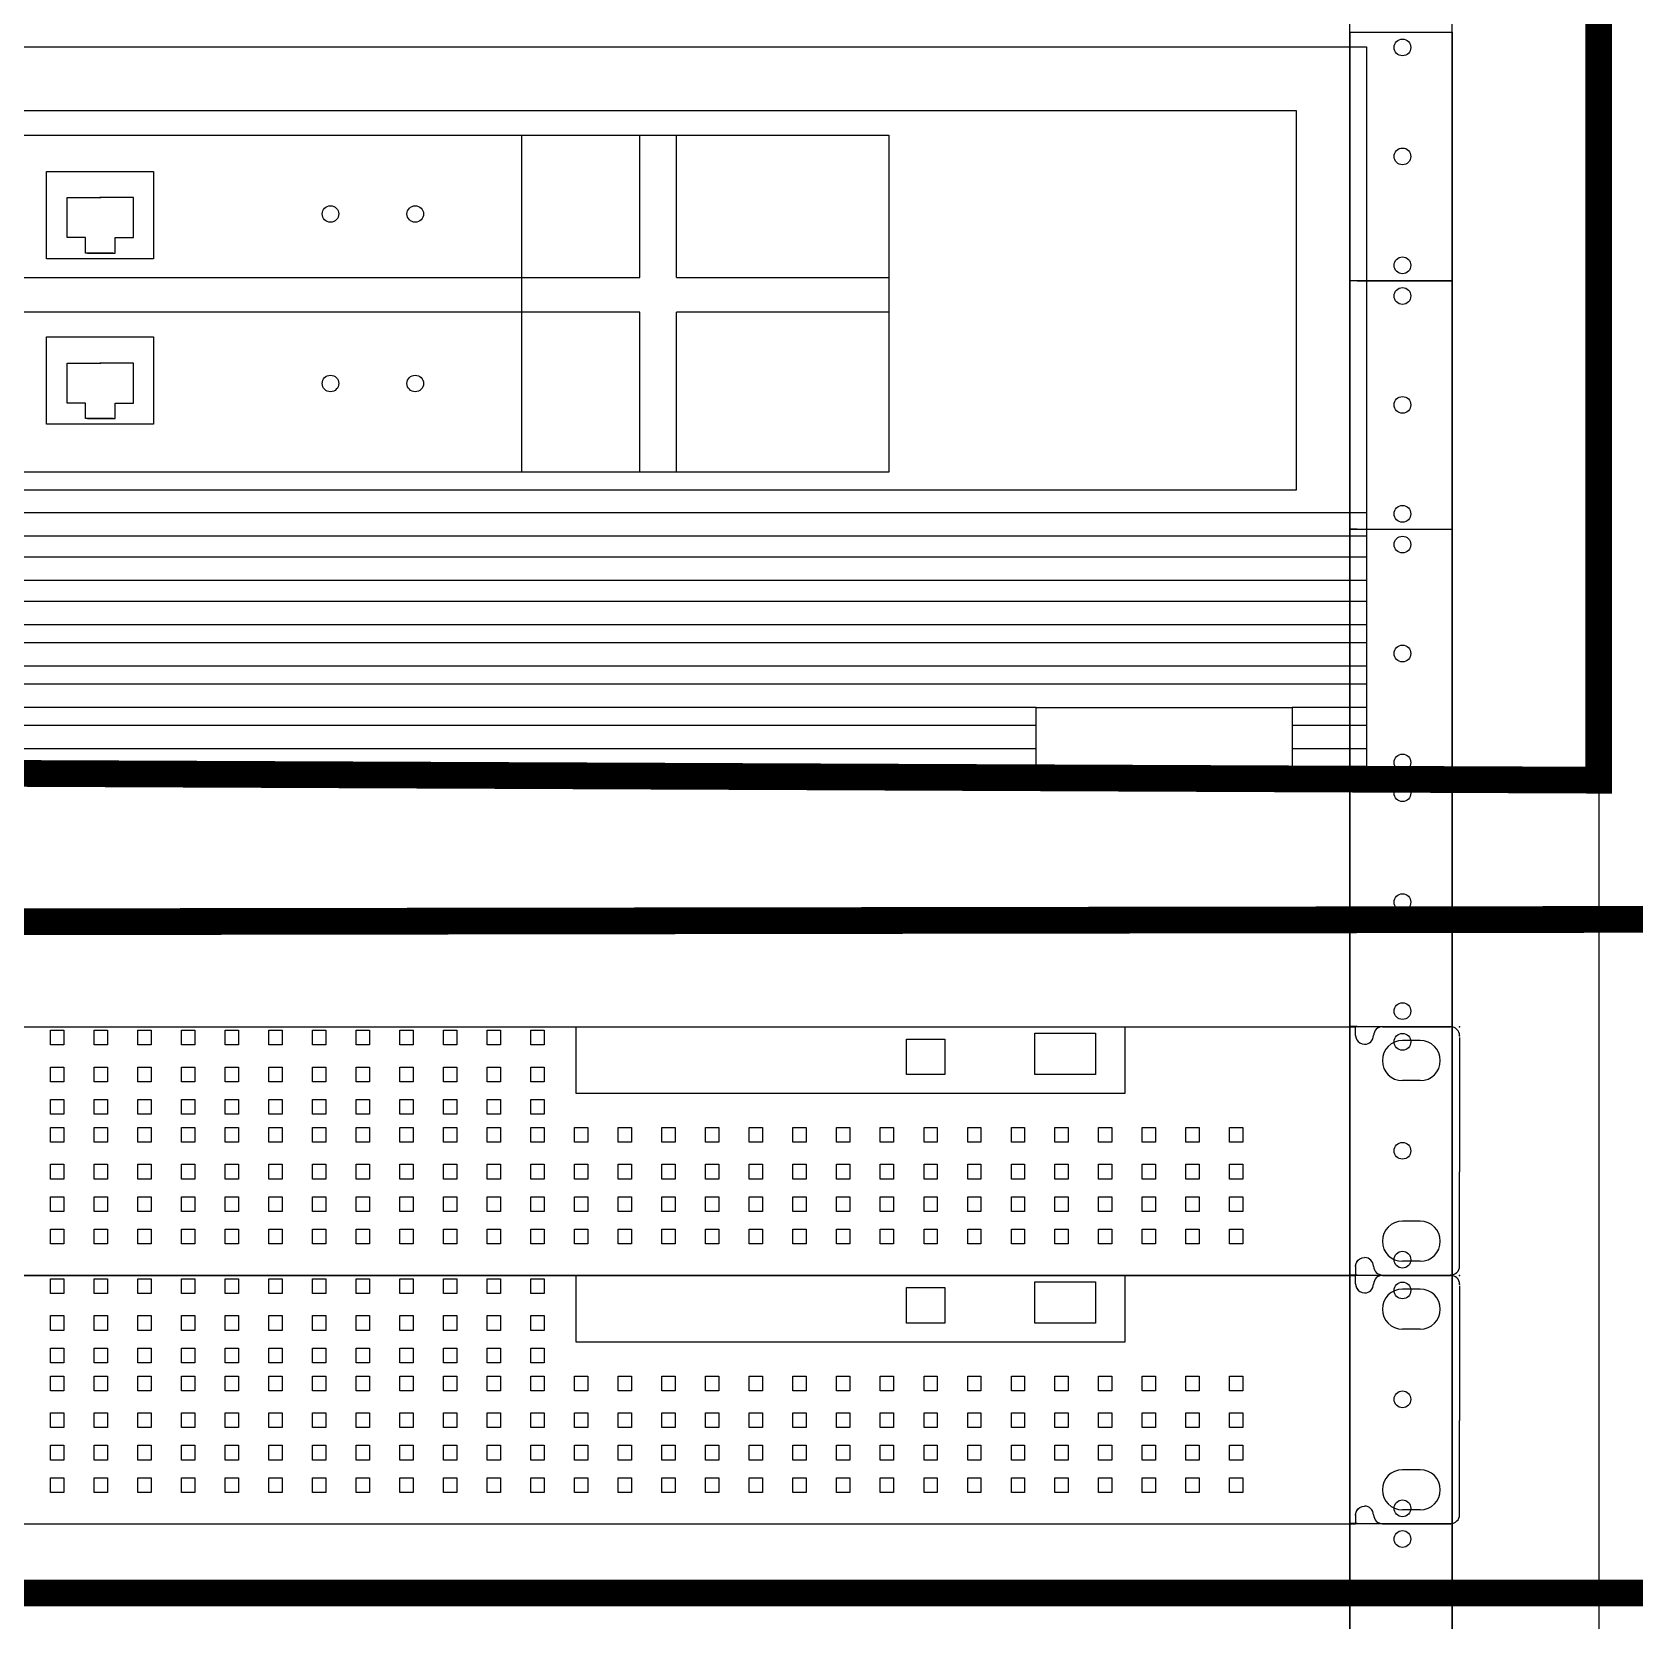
# Model space of a CAD drawing. Header units: millimetres. Extents: x 841 to 1682, y 0 to 594.
# Drawn here: x 1136.59 to 1158.06, y 379.37 to 400.65 of the extents above; entities that cross this region are included whole.
import ezdxf

# ---------------------------------------------------------------- set-up
doc = ezdxf.new("R2010")
doc.units = ezdxf.units.MM
doc.linetypes.add('DA3', pattern=[3, 2, -1])
doc.layers.add('A', color=4, linetype='Continuous')
doc.layers.add('SOL3', color=44, linetype='Continuous')

# ---------------------------------------------------------------- blocks, each defined once
blk = doc.blocks.new('틀')
at = {"layer": 'A', "color": 8}
for p, q in [((6585.4, 6095.63), (6585.4, 6051.13)), ((6585.4, 6095.63), (6603.73, 6095.63)), ((6603.73, 6095.63), (6603.73, 6051.13)), ((6586.73, 6051.13), (6585.4, 6051.13)), ((6586.73, 6051.13), (6603.73, 6051.13))]:
    blk.add_line(p, q, dxfattribs=at)
for centre in [(6594.83, 6092.88), (6594.83, 6073.38), (6594.83, 6053.88)]:
    blk.add_circle(centre, 1.5, dxfattribs=at)
blk = doc.blocks.new('bl')
at = {"layer": 'A'}
for p, q in [((10829.78, 2138.2, 41.32), (11280.62, 2138.2, 41.32)), ((11261.74, 2138.2, 41.32), (11270.39, 2138.2, 41.32)), ((11280.62, 2136.66, 40.55), (11280.62, 2138.2, 40.55)), ((11285.43, 2138.2, 43.69), (11297.62, 2138.2, 43.69)), ((11292.19, 2135.74, 43.69), (11288.99, 2135.74, 43.69)), ((11299.23, 2136.3, 43.69), (11299.23, 2119.42, 43.69)), ((11299.23, 2136.3, 42.15), (11299.23, 2119.42, 42.15)), ((11292.19, 2128.55, 43.69), (11288.99, 2128.55, 43.69)), ((11299.23, 2119.42, 42.15), (11299.23, 2112.24, 43.69)), ((11299.23, 2095.36, 43.69), (11299.23, 2112.24, 43.69)), ((11292.19, 2103.41, 43.69), (11288.99, 2103.41, 43.69)), ((11280.62, 2095.29, 40.55), (11280.62, 2093.75, 40.55)), ((11292.19, 2096.22, 43.69), (11288.99, 2096.22, 43.69)), ((10829.78, 2093.75, 41.32), (11280.62, 2093.75, 41.32)), ((11285.43, 2093.75, 43.69), (11297.62, 2093.75, 43.69))]:
    blk.add_line(p, q, dxfattribs=at)
for points in [[(11280.62, 2136.66, 43.25), (11280.67, 2136.27, 43.45), (11280.82, 2135.88, 43.58), (11281.06, 2135.56, 43.65), (11281.38, 2135.3, 43.69), (11281.78, 2135.12, 43.69), (11282.22, 2135.06, 43.69)], [(11280.62, 2136.66, 40.55), (11280.62, 2136.6, 40.99), (11280.63, 2136.42, 41.38), (11280.69, 2136.17, 41.7), (11280.83, 2135.87, 41.93), (11281.06, 2135.57, 42.07), (11281.38, 2135.31, 42.14), (11281.78, 2135.13, 42.15), (11282.22, 2135.06, 42.15)], [(11280.62, 2095.29, 43.25), (11280.67, 2095.69, 43.45), (11280.82, 2096.07, 43.58), (11281.06, 2096.4, 43.65), (11281.38, 2096.66, 43.69), (11281.78, 2096.83, 43.69), (11282.22, 2096.9, 43.69)], [(11280.62, 2095.29, 40.55), (11280.62, 2095.36, 40.99), (11280.63, 2095.53, 41.38), (11280.69, 2095.79, 41.7), (11280.83, 2096.09, 41.93), (11281.06, 2096.39, 42.07), (11281.38, 2096.65, 42.14), (11281.78, 2096.83, 42.15), (11282.22, 2096.9, 42.15)]]:
    blk.add_polyline3d(points, dxfattribs=at)
for centre, radius, start, end in [((11285.43, 2136.6, 43.69), 1.6, 90, 178.854), ((11297.62, 2136.6, 43.69), 1.6, 0, 90), ((11282.22, 2136.66, 43.69), 1.6, 270, 358.854), ((11288.99, 2132.15, 43.69), 3.59, 90, 270), ((11292.19, 2132.15, 43.69), 3.59, 270, 90), ((11288.99, 2099.81, 43.69), 3.59, 90, 270), ((11292.19, 2099.81, 43.69), 3.59, 270, 90), ((11282.22, 2095.29, 43.69), 1.6, 1.146, 90), ((11285.43, 2095.36, 43.69), 1.6, 181.146, 270), ((11297.62, 2095.36, 43.69), 1.6, 270, 0)]:
    blk.add_arc(centre, radius, start, end, dxfattribs=at)
for p in [(11299.23, 2138.2, 87.86), (11299.23, 2136.6, 43.69), (11297.62, 2093.75, 43.69)]:
    blk.add_point(p, dxfattribs=at)

msp = doc.modelspace()

# ---------------------------------------------------------------- linework, layer by layer
at = {"color": 2}
for p, q in [((1143.143, 399.272), (1143.143, 394.757)), ((1144.728, 397.366), (1144.728, 399.272)), ((1145.221, 397.366), (1145.221, 399.272)), ((1130.291, 397.366), (1144.728, 397.366)), ((1145.221, 397.366), (1148.065, 397.366)), ((1144.728, 396.903), (1130.291, 396.903)), ((1144.728, 394.757), (1144.728, 396.903)), ((1148.065, 396.903), (1145.221, 396.903)), ((1145.221, 394.757), (1145.221, 396.903))]:
    msp.add_line(p, q, dxfattribs=at)
for points in [[(1150.039, 390.812), (1120.645, 390.812), (1120.645, 400.455), (1154.464, 400.455), (1154.464, 390.812), (1153.468, 390.812)], [(1137.675, 397.693), (1137.304, 397.693), (1137.304, 397.899), (1137.056, 397.899), (1137.056, 398.435), (1137.51, 398.435)], [(1137.329, 397.693), (1137.7, 397.693), (1137.7, 397.899), (1137.948, 397.899), (1137.948, 398.435), (1137.494, 398.435)], [(1137.675, 395.477), (1137.304, 395.477), (1137.304, 395.683), (1137.056, 395.683), (1137.056, 396.219), (1137.51, 396.219)], [(1137.329, 395.477), (1137.7, 395.477), (1137.7, 395.683), (1137.948, 395.683), (1137.948, 396.219), (1137.494, 396.219)], [(1154.464, 393.9), (1125.048, 393.9), (1125.048, 394.216), (1154.464, 394.216)], [(1154.464, 393.306), (1125.048, 393.306), (1125.048, 393.623), (1154.464, 393.623)], [(1120.645, 393.029), (1154.464, 393.029)], [(1154.464, 392.712), (1120.645, 392.712)], [(1120.645, 392.475), (1154.464, 392.475)], [(1154.464, 392.158), (1125.456, 392.158)], [(1125.456, 391.921), (1154.464, 391.921)], [(1150.039, 391.604), (1125.456, 391.604)], [(1154.464, 391.604), (1153.468, 391.604)], [(1120.645, 391.367), (1150.039, 391.367)], [(1153.468, 391.367), (1154.464, 391.367)], [(1150.039, 391.05), (1120.645, 391.05)], [(1154.464, 391.05), (1153.468, 391.05)]]:
    msp.add_lwpolyline(points, dxfattribs=at)
for points in [[(1121.81, 399.604), (1153.524, 399.604), (1153.524, 394.517), (1121.81, 394.517)], [(1127.124, 399.272), (1148.065, 399.272), (1148.065, 394.757), (1127.124, 394.757)], [(1136.782, 398.785), (1138.212, 398.785), (1138.212, 397.615), (1136.782, 397.615)], [(1136.782, 396.569), (1138.212, 396.569), (1138.212, 395.399), (1136.782, 395.399)], [(1150.039, 391.606), (1153.468, 391.606), (1153.468, 390.808), (1150.039, 390.808)]]:
    msp.add_lwpolyline(points, close=True, dxfattribs=at)
for centre in [(1140.585, 398.216), (1141.721, 398.216), (1140.585, 395.946), (1141.721, 395.946)]:
    msp.add_circle(centre, 0.111, dxfattribs=at)
at = {"layer": 'A'}
for p, q in [((1157.577, 488.347), (1157.577, 360.068)), ((1154.242, 364.034), (1154.242, 483.9)), ((1155.613, 364.034), (1155.613, 483.9))]:
    msp.add_line(p, q, dxfattribs=at)
at = {"layer": 'A', "color": 2, "elevation": -0.12}
for points in [[(1136.834, 387.284), (1137.012, 387.284), (1137.012, 387.086), (1136.834, 387.086)], [(1137.419, 387.284), (1137.597, 387.284), (1137.597, 387.086), (1137.419, 387.086)], [(1138.004, 387.284), (1138.182, 387.284), (1138.182, 387.086), (1138.004, 387.086)], [(1138.589, 387.284), (1138.767, 387.284), (1138.767, 387.086), (1138.589, 387.086)], [(1139.175, 387.284), (1139.352, 387.284), (1139.352, 387.086), (1139.175, 387.086)], [(1139.76, 387.284), (1139.938, 387.284), (1139.938, 387.086), (1139.76, 387.086)], [(1140.345, 387.284), (1140.523, 387.284), (1140.523, 387.086), (1140.345, 387.086)], [(1140.93, 387.284), (1141.108, 387.284), (1141.108, 387.086), (1140.93, 387.086)], [(1141.515, 387.284), (1141.693, 387.284), (1141.693, 387.086), (1141.515, 387.086)], [(1142.1, 387.284), (1142.278, 387.284), (1142.278, 387.086), (1142.1, 387.086)], [(1142.685, 387.284), (1142.863, 387.284), (1142.863, 387.086), (1142.685, 387.086)], [(1143.27, 387.284), (1143.448, 387.284), (1143.448, 387.086), (1143.27, 387.086)], [(1150.023, 387.244), (1150.833, 387.244), (1150.833, 386.691), (1150.023, 386.691)], [(1148.304, 387.165), (1148.818, 387.165), (1148.818, 386.691), (1148.304, 386.691)], [(1136.834, 386.79), (1137.012, 386.79), (1137.012, 386.592), (1136.834, 386.592)], [(1137.419, 386.79), (1137.597, 386.79), (1137.597, 386.592), (1137.419, 386.592)], [(1138.004, 386.79), (1138.182, 386.79), (1138.182, 386.592), (1138.004, 386.592)], [(1138.589, 386.79), (1138.767, 386.79), (1138.767, 386.592), (1138.589, 386.592)], [(1139.175, 386.79), (1139.352, 386.79), (1139.352, 386.592), (1139.175, 386.592)], [(1139.76, 386.79), (1139.938, 386.79), (1139.938, 386.592), (1139.76, 386.592)], [(1140.345, 386.79), (1140.523, 386.79), (1140.523, 386.592), (1140.345, 386.592)], [(1140.93, 386.79), (1141.108, 386.79), (1141.108, 386.592), (1140.93, 386.592)], [(1141.515, 386.79), (1141.693, 386.79), (1141.693, 386.592), (1141.515, 386.592)], [(1142.1, 386.79), (1142.278, 386.79), (1142.278, 386.592), (1142.1, 386.592)], [(1142.685, 386.79), (1142.863, 386.79), (1142.863, 386.592), (1142.685, 386.592)], [(1143.27, 386.79), (1143.448, 386.79), (1143.448, 386.592), (1143.27, 386.592)], [(1136.834, 386.355), (1137.012, 386.355), (1137.012, 386.158), (1136.834, 386.158)], [(1137.419, 386.355), (1137.597, 386.355), (1137.597, 386.158), (1137.419, 386.158)], [(1138.004, 386.355), (1138.182, 386.355), (1138.182, 386.158), (1138.004, 386.158)], [(1138.589, 386.355), (1138.767, 386.355), (1138.767, 386.158), (1138.589, 386.158)], [(1139.175, 386.355), (1139.352, 386.355), (1139.352, 386.158), (1139.175, 386.158)], [(1139.76, 386.355), (1139.938, 386.355), (1139.938, 386.158), (1139.76, 386.158)], [(1140.345, 386.355), (1140.523, 386.355), (1140.523, 386.158), (1140.345, 386.158)], [(1140.93, 386.355), (1141.108, 386.355), (1141.108, 386.158), (1140.93, 386.158)], [(1141.515, 386.355), (1141.693, 386.355), (1141.693, 386.158), (1141.515, 386.158)], [(1142.1, 386.355), (1142.278, 386.355), (1142.278, 386.158), (1142.1, 386.158)], [(1142.685, 386.355), (1142.863, 386.355), (1142.863, 386.158), (1142.685, 386.158)], [(1143.27, 386.355), (1143.448, 386.355), (1143.448, 386.158), (1143.27, 386.158)], [(1136.834, 385.981), (1137.012, 385.981), (1137.012, 385.783), (1136.834, 385.783)], [(1137.419, 385.981), (1137.597, 385.981), (1137.597, 385.783), (1137.419, 385.783)], [(1138.004, 385.981), (1138.182, 385.981), (1138.182, 385.783), (1138.004, 385.783)], [(1138.589, 385.981), (1138.767, 385.981), (1138.767, 385.783), (1138.589, 385.783)], [(1139.175, 385.981), (1139.352, 385.981), (1139.352, 385.783), (1139.175, 385.783)], [(1139.76, 385.981), (1139.938, 385.981), (1139.938, 385.783), (1139.76, 385.783)], [(1140.345, 385.981), (1140.523, 385.981), (1140.523, 385.783), (1140.345, 385.783)], [(1140.93, 385.981), (1141.108, 385.981), (1141.108, 385.783), (1140.93, 385.783)], [(1141.515, 385.981), (1141.693, 385.981), (1141.693, 385.783), (1141.515, 385.783)], [(1142.1, 385.981), (1142.278, 385.981), (1142.278, 385.783), (1142.1, 385.783)], [(1142.685, 385.981), (1142.863, 385.981), (1142.863, 385.783), (1142.685, 385.783)], [(1143.27, 385.981), (1143.448, 385.981), (1143.448, 385.783), (1143.27, 385.783)], [(1143.856, 385.981), (1144.033, 385.981), (1144.033, 385.783), (1143.856, 385.783)], [(1144.441, 385.981), (1144.619, 385.981), (1144.619, 385.783), (1144.441, 385.783)], [(1145.026, 385.981), (1145.204, 385.981), (1145.204, 385.783), (1145.026, 385.783)], [(1145.611, 385.981), (1145.789, 385.981), (1145.789, 385.783), (1145.611, 385.783)], [(1146.196, 385.981), (1146.374, 385.981), (1146.374, 385.783), (1146.196, 385.783)], [(1146.781, 385.981), (1146.959, 385.981), (1146.959, 385.783), (1146.781, 385.783)], [(1147.366, 385.981), (1147.544, 385.981), (1147.544, 385.783), (1147.366, 385.783)], [(1147.951, 385.981), (1148.129, 385.981), (1148.129, 385.783), (1147.951, 385.783)], [(1148.537, 385.981), (1148.714, 385.981), (1148.714, 385.783), (1148.537, 385.783)], [(1149.122, 385.981), (1149.3, 385.981), (1149.3, 385.783), (1149.122, 385.783)], [(1149.707, 385.981), (1149.885, 385.981), (1149.885, 385.783), (1149.707, 385.783)], [(1150.292, 385.981), (1150.47, 385.981), (1150.47, 385.783), (1150.292, 385.783)], [(1150.877, 385.981), (1151.055, 385.981), (1151.055, 385.783), (1150.877, 385.783)], [(1151.462, 385.981), (1151.64, 385.981), (1151.64, 385.783), (1151.462, 385.783)], [(1152.047, 385.981), (1152.225, 385.981), (1152.225, 385.783), (1152.047, 385.783)], [(1152.632, 385.981), (1152.81, 385.981), (1152.81, 385.783), (1152.632, 385.783)], [(1136.834, 385.487), (1137.012, 385.487), (1137.012, 385.29), (1136.834, 385.29)], [(1137.419, 385.487), (1137.597, 385.487), (1137.597, 385.29), (1137.419, 385.29)], [(1138.004, 385.487), (1138.182, 385.487), (1138.182, 385.29), (1138.004, 385.29)], [(1138.589, 385.487), (1138.767, 385.487), (1138.767, 385.29), (1138.589, 385.29)], [(1139.175, 385.487), (1139.352, 385.487), (1139.352, 385.29), (1139.175, 385.29)], [(1139.76, 385.487), (1139.938, 385.487), (1139.938, 385.29), (1139.76, 385.29)], [(1140.345, 385.487), (1140.523, 385.487), (1140.523, 385.29), (1140.345, 385.29)], [(1140.93, 385.487), (1141.108, 385.487), (1141.108, 385.29), (1140.93, 385.29)], [(1141.515, 385.487), (1141.693, 385.487), (1141.693, 385.29), (1141.515, 385.29)], [(1142.1, 385.487), (1142.278, 385.487), (1142.278, 385.29), (1142.1, 385.29)], [(1142.685, 385.487), (1142.863, 385.487), (1142.863, 385.29), (1142.685, 385.29)], [(1143.27, 385.487), (1143.448, 385.487), (1143.448, 385.29), (1143.27, 385.29)], [(1143.856, 385.487), (1144.033, 385.487), (1144.033, 385.29), (1143.856, 385.29)], [(1144.441, 385.487), (1144.619, 385.487), (1144.619, 385.29), (1144.441, 385.29)], [(1145.026, 385.487), (1145.204, 385.487), (1145.204, 385.29), (1145.026, 385.29)], [(1145.611, 385.487), (1145.789, 385.487), (1145.789, 385.29), (1145.611, 385.29)], [(1146.196, 385.487), (1146.374, 385.487), (1146.374, 385.29), (1146.196, 385.29)], [(1146.781, 385.487), (1146.959, 385.487), (1146.959, 385.29), (1146.781, 385.29)], [(1147.366, 385.487), (1147.544, 385.487), (1147.544, 385.29), (1147.366, 385.29)], [(1147.951, 385.487), (1148.129, 385.487), (1148.129, 385.29), (1147.951, 385.29)], [(1148.537, 385.487), (1148.714, 385.487), (1148.714, 385.29), (1148.537, 385.29)], [(1149.122, 385.487), (1149.3, 385.487), (1149.3, 385.29), (1149.122, 385.29)], [(1149.707, 385.487), (1149.885, 385.487), (1149.885, 385.29), (1149.707, 385.29)], [(1150.292, 385.487), (1150.47, 385.487), (1150.47, 385.29), (1150.292, 385.29)], [(1150.877, 385.487), (1151.055, 385.487), (1151.055, 385.29), (1150.877, 385.29)], [(1151.462, 385.487), (1151.64, 385.487), (1151.64, 385.29), (1151.462, 385.29)], [(1152.047, 385.487), (1152.225, 385.487), (1152.225, 385.29), (1152.047, 385.29)], [(1152.632, 385.487), (1152.81, 385.487), (1152.81, 385.29), (1152.632, 385.29)], [(1136.834, 385.053), (1137.012, 385.053), (1137.012, 384.855), (1136.834, 384.855)], [(1137.419, 385.053), (1137.597, 385.053), (1137.597, 384.855), (1137.419, 384.855)], [(1138.004, 385.053), (1138.182, 385.053), (1138.182, 384.855), (1138.004, 384.855)], [(1138.589, 385.053), (1138.767, 385.053), (1138.767, 384.855), (1138.589, 384.855)], [(1139.175, 385.053), (1139.352, 385.053), (1139.352, 384.855), (1139.175, 384.855)], [(1139.76, 385.053), (1139.938, 385.053), (1139.938, 384.855), (1139.76, 384.855)], [(1140.345, 385.053), (1140.523, 385.053), (1140.523, 384.855), (1140.345, 384.855)], [(1140.93, 385.053), (1141.108, 385.053), (1141.108, 384.855), (1140.93, 384.855)], [(1141.515, 385.053), (1141.693, 385.053), (1141.693, 384.855), (1141.515, 384.855)], [(1142.1, 385.053), (1142.278, 385.053), (1142.278, 384.855), (1142.1, 384.855)], [(1142.685, 385.053), (1142.863, 385.053), (1142.863, 384.855), (1142.685, 384.855)], [(1143.27, 385.053), (1143.448, 385.053), (1143.448, 384.855), (1143.27, 384.855)], [(1143.856, 385.053), (1144.033, 385.053), (1144.033, 384.855), (1143.856, 384.855)], [(1144.441, 385.053), (1144.619, 385.053), (1144.619, 384.855), (1144.441, 384.855)], [(1145.026, 385.053), (1145.204, 385.053), (1145.204, 384.855), (1145.026, 384.855)], [(1145.611, 385.053), (1145.789, 385.053), (1145.789, 384.855), (1145.611, 384.855)], [(1146.196, 385.053), (1146.374, 385.053), (1146.374, 384.855), (1146.196, 384.855)], [(1146.781, 385.053), (1146.959, 385.053), (1146.959, 384.855), (1146.781, 384.855)], [(1147.366, 385.053), (1147.544, 385.053), (1147.544, 384.855), (1147.366, 384.855)], [(1147.951, 385.053), (1148.129, 385.053), (1148.129, 384.855), (1147.951, 384.855)], [(1148.537, 385.053), (1148.714, 385.053), (1148.714, 384.855), (1148.537, 384.855)], [(1149.122, 385.053), (1149.3, 385.053), (1149.3, 384.855), (1149.122, 384.855)], [(1149.707, 385.053), (1149.885, 385.053), (1149.885, 384.855), (1149.707, 384.855)], [(1150.292, 385.053), (1150.47, 385.053), (1150.47, 384.855), (1150.292, 384.855)], [(1150.877, 385.053), (1151.055, 385.053), (1151.055, 384.855), (1150.877, 384.855)], [(1151.462, 385.053), (1151.64, 385.053), (1151.64, 384.855), (1151.462, 384.855)], [(1152.047, 385.053), (1152.225, 385.053), (1152.225, 384.855), (1152.047, 384.855)], [(1152.632, 385.053), (1152.81, 385.053), (1152.81, 384.855), (1152.632, 384.855)], [(1136.834, 384.618), (1137.012, 384.618), (1137.012, 384.421), (1136.834, 384.421)], [(1137.419, 384.618), (1137.597, 384.618), (1137.597, 384.421), (1137.419, 384.421)], [(1138.004, 384.618), (1138.182, 384.618), (1138.182, 384.421), (1138.004, 384.421)], [(1138.589, 384.618), (1138.767, 384.618), (1138.767, 384.421), (1138.589, 384.421)], [(1139.175, 384.618), (1139.352, 384.618), (1139.352, 384.421), (1139.175, 384.421)], [(1139.76, 384.618), (1139.938, 384.618), (1139.938, 384.421), (1139.76, 384.421)], [(1140.345, 384.618), (1140.523, 384.618), (1140.523, 384.421), (1140.345, 384.421)], [(1140.93, 384.618), (1141.108, 384.618), (1141.108, 384.421), (1140.93, 384.421)], [(1141.515, 384.618), (1141.693, 384.618), (1141.693, 384.421), (1141.515, 384.421)], [(1142.1, 384.618), (1142.278, 384.618), (1142.278, 384.421), (1142.1, 384.421)], [(1142.685, 384.618), (1142.863, 384.618), (1142.863, 384.421), (1142.685, 384.421)], [(1143.27, 384.618), (1143.448, 384.618), (1143.448, 384.421), (1143.27, 384.421)], [(1143.856, 384.618), (1144.033, 384.618), (1144.033, 384.421), (1143.856, 384.421)], [(1144.441, 384.618), (1144.619, 384.618), (1144.619, 384.421), (1144.441, 384.421)], [(1145.026, 384.618), (1145.204, 384.618), (1145.204, 384.421), (1145.026, 384.421)], [(1145.611, 384.618), (1145.789, 384.618), (1145.789, 384.421), (1145.611, 384.421)], [(1146.196, 384.618), (1146.374, 384.618), (1146.374, 384.421), (1146.196, 384.421)], [(1146.781, 384.618), (1146.959, 384.618), (1146.959, 384.421), (1146.781, 384.421)], [(1147.366, 384.618), (1147.544, 384.618), (1147.544, 384.421), (1147.366, 384.421)], [(1147.951, 384.618), (1148.129, 384.618), (1148.129, 384.421), (1147.951, 384.421)], [(1148.537, 384.618), (1148.714, 384.618), (1148.714, 384.421), (1148.537, 384.421)], [(1149.122, 384.618), (1149.3, 384.618), (1149.3, 384.421), (1149.122, 384.421)], [(1149.707, 384.618), (1149.885, 384.618), (1149.885, 384.421), (1149.707, 384.421)], [(1150.292, 384.618), (1150.47, 384.618), (1150.47, 384.421), (1150.292, 384.421)], [(1150.877, 384.618), (1151.055, 384.618), (1151.055, 384.421), (1150.877, 384.421)], [(1151.462, 384.618), (1151.64, 384.618), (1151.64, 384.421), (1151.462, 384.421)], [(1152.047, 384.618), (1152.225, 384.618), (1152.225, 384.421), (1152.047, 384.421)], [(1152.632, 384.618), (1152.81, 384.618), (1152.81, 384.421), (1152.632, 384.421)], [(1136.834, 383.954), (1137.012, 383.954), (1137.012, 383.756), (1136.834, 383.756)], [(1137.419, 383.954), (1137.597, 383.954), (1137.597, 383.756), (1137.419, 383.756)], [(1138.004, 383.954), (1138.182, 383.954), (1138.182, 383.756), (1138.004, 383.756)], [(1138.589, 383.954), (1138.767, 383.954), (1138.767, 383.756), (1138.589, 383.756)], [(1139.175, 383.954), (1139.352, 383.954), (1139.352, 383.756), (1139.175, 383.756)], [(1139.76, 383.954), (1139.938, 383.954), (1139.938, 383.756), (1139.76, 383.756)], [(1140.345, 383.954), (1140.523, 383.954), (1140.523, 383.756), (1140.345, 383.756)], [(1140.93, 383.954), (1141.108, 383.954), (1141.108, 383.756), (1140.93, 383.756)], [(1141.515, 383.954), (1141.693, 383.954), (1141.693, 383.756), (1141.515, 383.756)], [(1142.1, 383.954), (1142.278, 383.954), (1142.278, 383.756), (1142.1, 383.756)], [(1142.685, 383.954), (1142.863, 383.954), (1142.863, 383.756), (1142.685, 383.756)], [(1143.27, 383.954), (1143.448, 383.954), (1143.448, 383.756), (1143.27, 383.756)], [(1148.304, 383.835), (1148.818, 383.835), (1148.818, 383.361), (1148.304, 383.361)], [(1150.023, 383.914), (1150.833, 383.914), (1150.833, 383.361), (1150.023, 383.361)], [(1136.834, 383.46), (1137.012, 383.46), (1137.012, 383.263), (1136.834, 383.263)], [(1137.419, 383.46), (1137.597, 383.46), (1137.597, 383.263), (1137.419, 383.263)], [(1138.004, 383.46), (1138.182, 383.46), (1138.182, 383.263), (1138.004, 383.263)], [(1138.589, 383.46), (1138.767, 383.46), (1138.767, 383.263), (1138.589, 383.263)], [(1139.175, 383.46), (1139.352, 383.46), (1139.352, 383.263), (1139.175, 383.263)], [(1139.76, 383.46), (1139.938, 383.46), (1139.938, 383.263), (1139.76, 383.263)], [(1140.345, 383.46), (1140.523, 383.46), (1140.523, 383.263), (1140.345, 383.263)], [(1140.93, 383.46), (1141.108, 383.46), (1141.108, 383.263), (1140.93, 383.263)], [(1141.515, 383.46), (1141.693, 383.46), (1141.693, 383.263), (1141.515, 383.263)], [(1142.1, 383.46), (1142.278, 383.46), (1142.278, 383.263), (1142.1, 383.263)], [(1142.685, 383.46), (1142.863, 383.46), (1142.863, 383.263), (1142.685, 383.263)], [(1143.27, 383.46), (1143.448, 383.46), (1143.448, 383.263), (1143.27, 383.263)], [(1136.834, 383.026), (1137.012, 383.026), (1137.012, 382.828), (1136.834, 382.828)], [(1137.419, 383.026), (1137.597, 383.026), (1137.597, 382.828), (1137.419, 382.828)], [(1138.004, 383.026), (1138.182, 383.026), (1138.182, 382.828), (1138.004, 382.828)], [(1138.589, 383.026), (1138.767, 383.026), (1138.767, 382.828), (1138.589, 382.828)], [(1139.175, 383.026), (1139.352, 383.026), (1139.352, 382.828), (1139.175, 382.828)], [(1139.76, 383.026), (1139.938, 383.026), (1139.938, 382.828), (1139.76, 382.828)], [(1140.345, 383.026), (1140.523, 383.026), (1140.523, 382.828), (1140.345, 382.828)], [(1140.93, 383.026), (1141.108, 383.026), (1141.108, 382.828), (1140.93, 382.828)], [(1141.515, 383.026), (1141.693, 383.026), (1141.693, 382.828), (1141.515, 382.828)], [(1142.1, 383.026), (1142.278, 383.026), (1142.278, 382.828), (1142.1, 382.828)], [(1142.685, 383.026), (1142.863, 383.026), (1142.863, 382.828), (1142.685, 382.828)], [(1143.27, 383.026), (1143.448, 383.026), (1143.448, 382.828), (1143.27, 382.828)], [(1136.834, 382.651), (1137.012, 382.651), (1137.012, 382.454), (1136.834, 382.454)], [(1137.419, 382.651), (1137.597, 382.651), (1137.597, 382.454), (1137.419, 382.454)], [(1138.004, 382.651), (1138.182, 382.651), (1138.182, 382.454), (1138.004, 382.454)], [(1138.589, 382.651), (1138.767, 382.651), (1138.767, 382.454), (1138.589, 382.454)], [(1139.175, 382.651), (1139.352, 382.651), (1139.352, 382.454), (1139.175, 382.454)], [(1139.76, 382.651), (1139.938, 382.651), (1139.938, 382.454), (1139.76, 382.454)], [(1140.345, 382.651), (1140.523, 382.651), (1140.523, 382.454), (1140.345, 382.454)], [(1140.93, 382.651), (1141.108, 382.651), (1141.108, 382.454), (1140.93, 382.454)], [(1141.515, 382.651), (1141.693, 382.651), (1141.693, 382.454), (1141.515, 382.454)], [(1142.1, 382.651), (1142.278, 382.651), (1142.278, 382.454), (1142.1, 382.454)], [(1142.685, 382.651), (1142.863, 382.651), (1142.863, 382.454), (1142.685, 382.454)], [(1143.27, 382.651), (1143.448, 382.651), (1143.448, 382.454), (1143.27, 382.454)], [(1143.856, 382.651), (1144.033, 382.651), (1144.033, 382.454), (1143.856, 382.454)], [(1144.441, 382.651), (1144.619, 382.651), (1144.619, 382.454), (1144.441, 382.454)], [(1145.026, 382.651), (1145.204, 382.651), (1145.204, 382.454), (1145.026, 382.454)], [(1145.611, 382.651), (1145.789, 382.651), (1145.789, 382.454), (1145.611, 382.454)], [(1146.196, 382.651), (1146.374, 382.651), (1146.374, 382.454), (1146.196, 382.454)], [(1146.781, 382.651), (1146.959, 382.651), (1146.959, 382.454), (1146.781, 382.454)], [(1147.366, 382.651), (1147.544, 382.651), (1147.544, 382.454), (1147.366, 382.454)], [(1147.951, 382.651), (1148.129, 382.651), (1148.129, 382.454), (1147.951, 382.454)], [(1148.537, 382.651), (1148.714, 382.651), (1148.714, 382.454), (1148.537, 382.454)], [(1149.122, 382.651), (1149.3, 382.651), (1149.3, 382.454), (1149.122, 382.454)], [(1149.707, 382.651), (1149.885, 382.651), (1149.885, 382.454), (1149.707, 382.454)], [(1150.292, 382.651), (1150.47, 382.651), (1150.47, 382.454), (1150.292, 382.454)], [(1150.877, 382.651), (1151.055, 382.651), (1151.055, 382.454), (1150.877, 382.454)], [(1151.462, 382.651), (1151.64, 382.651), (1151.64, 382.454), (1151.462, 382.454)], [(1152.047, 382.651), (1152.225, 382.651), (1152.225, 382.454), (1152.047, 382.454)], [(1152.632, 382.651), (1152.81, 382.651), (1152.81, 382.454), (1152.632, 382.454)], [(1136.834, 382.157), (1137.012, 382.157), (1137.012, 381.96), (1136.834, 381.96)], [(1137.419, 382.157), (1137.597, 382.157), (1137.597, 381.96), (1137.419, 381.96)], [(1138.004, 382.157), (1138.182, 382.157), (1138.182, 381.96), (1138.004, 381.96)], [(1138.589, 382.157), (1138.767, 382.157), (1138.767, 381.96), (1138.589, 381.96)], [(1139.175, 382.157), (1139.352, 382.157), (1139.352, 381.96), (1139.175, 381.96)], [(1139.76, 382.157), (1139.938, 382.157), (1139.938, 381.96), (1139.76, 381.96)], [(1140.345, 382.157), (1140.523, 382.157), (1140.523, 381.96), (1140.345, 381.96)], [(1140.93, 382.157), (1141.108, 382.157), (1141.108, 381.96), (1140.93, 381.96)], [(1141.515, 382.157), (1141.693, 382.157), (1141.693, 381.96), (1141.515, 381.96)], [(1142.1, 382.157), (1142.278, 382.157), (1142.278, 381.96), (1142.1, 381.96)], [(1142.685, 382.157), (1142.863, 382.157), (1142.863, 381.96), (1142.685, 381.96)], [(1143.27, 382.157), (1143.448, 382.157), (1143.448, 381.96), (1143.27, 381.96)], [(1143.856, 382.157), (1144.033, 382.157), (1144.033, 381.96), (1143.856, 381.96)], [(1144.441, 382.157), (1144.619, 382.157), (1144.619, 381.96), (1144.441, 381.96)], [(1145.026, 382.157), (1145.204, 382.157), (1145.204, 381.96), (1145.026, 381.96)], [(1145.611, 382.157), (1145.789, 382.157), (1145.789, 381.96), (1145.611, 381.96)], [(1146.196, 382.157), (1146.374, 382.157), (1146.374, 381.96), (1146.196, 381.96)], [(1146.781, 382.157), (1146.959, 382.157), (1146.959, 381.96), (1146.781, 381.96)], [(1147.366, 382.157), (1147.544, 382.157), (1147.544, 381.96), (1147.366, 381.96)], [(1147.951, 382.157), (1148.129, 382.157), (1148.129, 381.96), (1147.951, 381.96)], [(1148.537, 382.157), (1148.714, 382.157), (1148.714, 381.96), (1148.537, 381.96)], [(1149.122, 382.157), (1149.3, 382.157), (1149.3, 381.96), (1149.122, 381.96)], [(1149.707, 382.157), (1149.885, 382.157), (1149.885, 381.96), (1149.707, 381.96)], [(1150.292, 382.157), (1150.47, 382.157), (1150.47, 381.96), (1150.292, 381.96)], [(1150.877, 382.157), (1151.055, 382.157), (1151.055, 381.96), (1150.877, 381.96)], [(1151.462, 382.157), (1151.64, 382.157), (1151.64, 381.96), (1151.462, 381.96)], [(1152.047, 382.157), (1152.225, 382.157), (1152.225, 381.96), (1152.047, 381.96)], [(1152.632, 382.157), (1152.81, 382.157), (1152.81, 381.96), (1152.632, 381.96)], [(1136.834, 381.723), (1137.012, 381.723), (1137.012, 381.525), (1136.834, 381.525)], [(1137.419, 381.723), (1137.597, 381.723), (1137.597, 381.525), (1137.419, 381.525)], [(1138.004, 381.723), (1138.182, 381.723), (1138.182, 381.525), (1138.004, 381.525)], [(1138.589, 381.723), (1138.767, 381.723), (1138.767, 381.525), (1138.589, 381.525)], [(1139.175, 381.723), (1139.352, 381.723), (1139.352, 381.525), (1139.175, 381.525)], [(1139.76, 381.723), (1139.938, 381.723), (1139.938, 381.525), (1139.76, 381.525)], [(1140.345, 381.723), (1140.523, 381.723), (1140.523, 381.525), (1140.345, 381.525)], [(1140.93, 381.723), (1141.108, 381.723), (1141.108, 381.525), (1140.93, 381.525)], [(1141.515, 381.723), (1141.693, 381.723), (1141.693, 381.525), (1141.515, 381.525)], [(1142.1, 381.723), (1142.278, 381.723), (1142.278, 381.525), (1142.1, 381.525)], [(1142.685, 381.723), (1142.863, 381.723), (1142.863, 381.525), (1142.685, 381.525)], [(1143.27, 381.723), (1143.448, 381.723), (1143.448, 381.525), (1143.27, 381.525)], [(1143.856, 381.723), (1144.033, 381.723), (1144.033, 381.525), (1143.856, 381.525)], [(1144.441, 381.723), (1144.619, 381.723), (1144.619, 381.525), (1144.441, 381.525)], [(1145.026, 381.723), (1145.204, 381.723), (1145.204, 381.525), (1145.026, 381.525)], [(1145.611, 381.723), (1145.789, 381.723), (1145.789, 381.525), (1145.611, 381.525)], [(1146.196, 381.723), (1146.374, 381.723), (1146.374, 381.525), (1146.196, 381.525)], [(1146.781, 381.723), (1146.959, 381.723), (1146.959, 381.525), (1146.781, 381.525)], [(1147.366, 381.723), (1147.544, 381.723), (1147.544, 381.525), (1147.366, 381.525)], [(1147.951, 381.723), (1148.129, 381.723), (1148.129, 381.525), (1147.951, 381.525)], [(1148.537, 381.723), (1148.714, 381.723), (1148.714, 381.525), (1148.537, 381.525)], [(1149.122, 381.723), (1149.3, 381.723), (1149.3, 381.525), (1149.122, 381.525)], [(1149.707, 381.723), (1149.885, 381.723), (1149.885, 381.525), (1149.707, 381.525)], [(1150.292, 381.723), (1150.47, 381.723), (1150.47, 381.525), (1150.292, 381.525)], [(1150.877, 381.723), (1151.055, 381.723), (1151.055, 381.525), (1150.877, 381.525)], [(1151.462, 381.723), (1151.64, 381.723), (1151.64, 381.525), (1151.462, 381.525)], [(1152.047, 381.723), (1152.225, 381.723), (1152.225, 381.525), (1152.047, 381.525)], [(1152.632, 381.723), (1152.81, 381.723), (1152.81, 381.525), (1152.632, 381.525)], [(1136.834, 381.288), (1137.012, 381.288), (1137.012, 381.091), (1136.834, 381.091)], [(1137.419, 381.288), (1137.597, 381.288), (1137.597, 381.091), (1137.419, 381.091)], [(1138.004, 381.288), (1138.182, 381.288), (1138.182, 381.091), (1138.004, 381.091)], [(1138.589, 381.288), (1138.767, 381.288), (1138.767, 381.091), (1138.589, 381.091)], [(1139.175, 381.288), (1139.352, 381.288), (1139.352, 381.091), (1139.175, 381.091)], [(1139.76, 381.288), (1139.938, 381.288), (1139.938, 381.091), (1139.76, 381.091)], [(1140.345, 381.288), (1140.523, 381.288), (1140.523, 381.091), (1140.345, 381.091)], [(1140.93, 381.288), (1141.108, 381.288), (1141.108, 381.091), (1140.93, 381.091)], [(1141.515, 381.288), (1141.693, 381.288), (1141.693, 381.091), (1141.515, 381.091)], [(1142.1, 381.288), (1142.278, 381.288), (1142.278, 381.091), (1142.1, 381.091)], [(1142.685, 381.288), (1142.863, 381.288), (1142.863, 381.091), (1142.685, 381.091)], [(1143.27, 381.288), (1143.448, 381.288), (1143.448, 381.091), (1143.27, 381.091)], [(1143.856, 381.288), (1144.033, 381.288), (1144.033, 381.091), (1143.856, 381.091)], [(1144.441, 381.288), (1144.619, 381.288), (1144.619, 381.091), (1144.441, 381.091)], [(1145.026, 381.288), (1145.204, 381.288), (1145.204, 381.091), (1145.026, 381.091)], [(1145.611, 381.288), (1145.789, 381.288), (1145.789, 381.091), (1145.611, 381.091)], [(1146.196, 381.288), (1146.374, 381.288), (1146.374, 381.091), (1146.196, 381.091)], [(1146.781, 381.288), (1146.959, 381.288), (1146.959, 381.091), (1146.781, 381.091)], [(1147.366, 381.288), (1147.544, 381.288), (1147.544, 381.091), (1147.366, 381.091)], [(1147.951, 381.288), (1148.129, 381.288), (1148.129, 381.091), (1147.951, 381.091)], [(1148.537, 381.288), (1148.714, 381.288), (1148.714, 381.091), (1148.537, 381.091)], [(1149.122, 381.288), (1149.3, 381.288), (1149.3, 381.091), (1149.122, 381.091)], [(1149.707, 381.288), (1149.885, 381.288), (1149.885, 381.091), (1149.707, 381.091)], [(1150.292, 381.288), (1150.47, 381.288), (1150.47, 381.091), (1150.292, 381.091)], [(1150.877, 381.288), (1151.055, 381.288), (1151.055, 381.091), (1150.877, 381.091)], [(1151.462, 381.288), (1151.64, 381.288), (1151.64, 381.091), (1151.462, 381.091)], [(1152.047, 381.288), (1152.225, 381.288), (1152.225, 381.091), (1152.047, 381.091)], [(1152.632, 381.288), (1152.81, 381.288), (1152.81, 381.091), (1152.632, 381.091)]]:
    msp.add_lwpolyline(points, close=True, dxfattribs=at)
for points in [[(1151.229, 387.33), (1151.229, 386.434), (1143.878, 386.434), (1143.878, 387.33)], [(1151.229, 384), (1151.229, 383.105), (1143.878, 383.105), (1143.878, 384)]]:
    msp.add_lwpolyline(points, dxfattribs=at)
at = {"layer": 'SOL3', "linetype": 'DA3', "const_width": 0.358}
for points in [[(1117.128, 475.602), (1157.577, 475.088), (1157.577, 390.632), (1116.404, 390.808)], [(1116.21, 388.706), (1158.465, 388.768), (1158.465, 379.746), (1116.21, 379.746)]]:
    msp.add_lwpolyline(points, close=True, dxfattribs=at)

# ---------------------------------------------------------------- block references
at = {"layer": 'A'}
for name, p, xscale, yscale, zscale in [('틀', (661.465, -55.475), 0.07482860848722339, 0.07482860848722339, 0.07482860848722339), ('틀', (661.465, -58.804), 0.07482860848722339, 0.07482860848722339, 0.07482860848722339), ('틀', (661.465, -62.134), 0.07482860848722339, 0.07482860848722339, 0.07482860848722339), ('틀', (661.465, -65.464), 0.07482860848722339, 0.07482860848722339, 0.07482860848722339), ('bl', (310.207, 227.331, -3.212), 0.07482860861546214, 0.07482860861546214, 0.07482860861546214), ('틀', (661.465, -68.794), 0.07482860848722339, 0.07482860848722339, 0.07482860848722339), ('bl', (310.207, 224.001, -3.212), 0.07482860861546214, 0.07482860861546214, 0.07482860861546214), ('틀', (661.465, -72.124), 0.07482860848722339, 0.07482860848722339, 0.07482860848722339), ('틀', (661.465, -75.454), 0.07482860848722339, 0.07482860848722339, 0.07482860848722339)]:
    msp.add_blockref(name, p, dxfattribs=dict(at, xscale=xscale, yscale=yscale, zscale=zscale))

doc.saveas('drawing.dxf')
